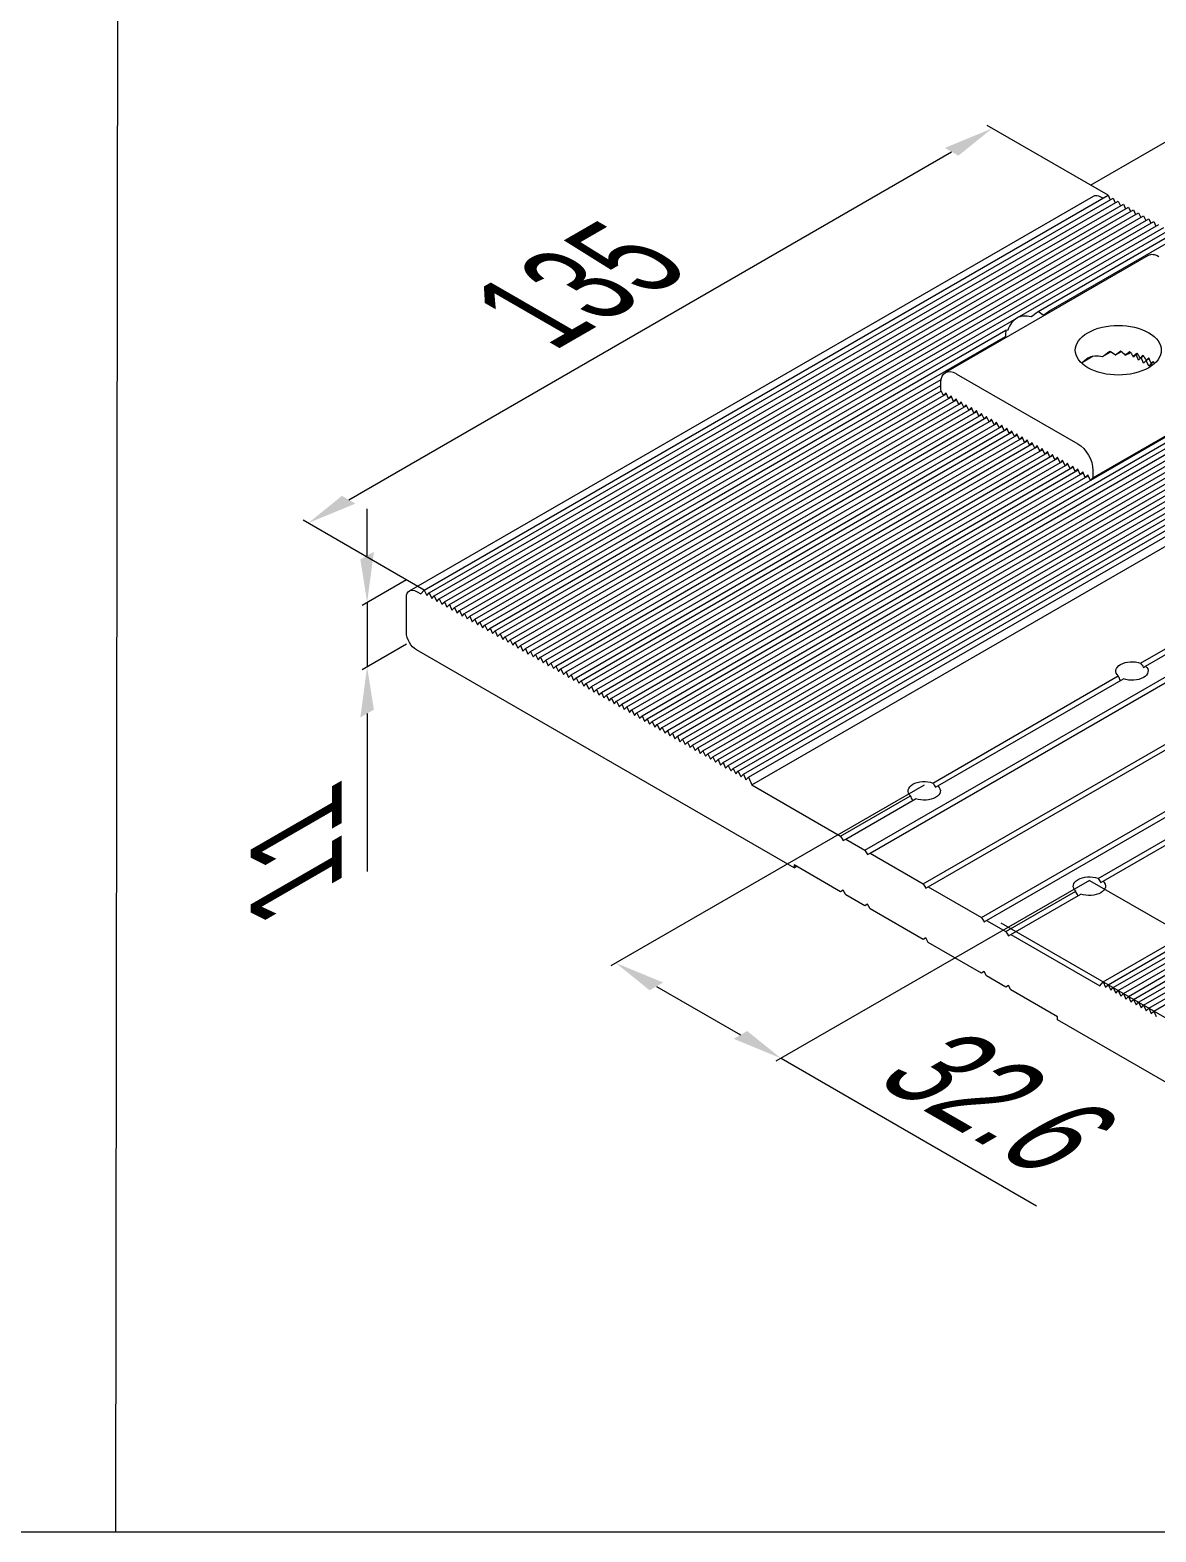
# Model space of a CAD drawing. Extents: x -37 to 4620, y -49 to 348.
# Drawn here: x 1976.29 to 2001.43, y 124.14 to 157.69 of the extents above; entities that cross this region are included whole.
import ezdxf

# ---------------------------------------------------------------- set-up
doc = ezdxf.new("R2010")
doc.units = 0
doc.header["$LTSCALE"] = 5
for name, color, linetype, lineweight in [('4', 160, 'CONTINUOUS', 18), ('PV-B6A89', 7, 'CONTINUOUS', 15), ('Рамки', 1, 'CONTINUOUS', 15)]:
    doc.layers.add(name, color=color, linetype=linetype, lineweight=lineweight)
doc.styles.add('18', font='russ.shx', dxfattribs={"width": 0.7, "height": 18})

msp = doc.modelspace()

# ---------------------------------------------------------------- linework, layer by layer
at = {"layer": '4', "extrusion": (-9e-16, 0.816497, 0.57735)}
for p, q in [((1999.966, 154.228, -202.146), (2002.882, 155.912, -204.527)), ((2000.362, 154, -201.822), (1997.659, 155.56, -204.029)), ((1983.404, 147.199, -192.205), (1996.867, 154.972, -203.197)), ((1985.088, 145.181, -189.352), (1982.386, 146.741, -191.558)), ((1996.255, 140.825, -183.19), (1989.256, 136.784, -177.475)), ((1999.943, 138.695, -180.179), (1992.944, 134.654, -174.464)), ((1999.943, 138.695, -180.179), (2014.655, 130.201, -168.167)), ((1999.943, 138.695, -180.179), (2014.655, 130.201, -168.167)), ((1997.965, 137.747, -178.838), (2012.844, 129.156, -166.689)), ((1990.274, 136.326, -176.829), (1992.152, 135.242, -175.295)), ((1993.057, 134.72, -174.556), (1998.759, 131.427, -169.901))]:
    msp.add_line(p, q, dxfattribs=at)
at = {"layer": '4', "extrusion": (0.707107, -0.408248, 0.57735)}
for p, q in [((1983.815, 145.949, -188.22), (1983.815, 146.994, -187.481)), ((1984.692, 145.41, -189.675), (1983.702, 144.838, -188.867)), ((1983.815, 144.904, -188.959), (1983.815, 143.467, -189.975)), ((1984.692, 143.973, -190.691), (1983.702, 143.401, -189.883)), ((1983.815, 142.422, -190.714), (1983.815, 138.894, -193.208))]:
    msp.add_line(p, q, dxfattribs=at)
at = {"layer": '4', "extrusion": (-9e-16, 0.816497, 0.57735)}
for points in [[(-1996.717, -255.534, 9.218), (-1997.018, -255.232, 9.218), (-1997.773, -256.288, 9.218)], [(-1983.253, -242.07, 9.218), (-1983.555, -241.769, 9.218), (-1982.499, -241.015, 9.218)], [(-1990.425, -223.239, 9.218), (-1990.123, -222.937, 9.218), (-1989.369, -223.993, 9.218)], [(-1992.303, -221.361, 9.218), (-1992.001, -221.059, 9.218), (-1993.057, -220.305, 9.218)]]:
    msp.add_solid(points, dxfattribs=at)
at = {"layer": '4', "extrusion": (0.707107, -0.408248, 0.57735)}
for points in [[(1118.152, -1103.306, 1234.517), (1118.454, -1103.608, 1234.517), (1117.398, -1104.362, 1234.517)], [(1115.097, -1106.361, 1234.517), (1115.399, -1106.662, 1234.517), (1116.153, -1105.606, 1234.517)]]:
    msp.add_solid(points, dxfattribs=at)
at = {"layer": 'PV-B6A89', "extrusion": (-9e-16, 0.816497, 0.57735)}
for p, q in [((1984.758, 145.165, -259.344), (2000.032, 153.983, -259.344)), ((1985.088, 145.181, -259.344), (2000.362, 154, -259.344)), ((1985.201, 145.116, -259.344), (2000.475, 153.934, -259.344)), ((1985.314, 145.051, -259.344), (2000.588, 153.869, -259.344)), ((1985.427, 144.985, -259.344), (2000.701, 153.804, -259.344)), ((1985.541, 144.92, -259.344), (2000.814, 153.738, -259.344)), ((2000.192, 153.967, -259.344), (2000.248, 153.934, -259.344)), ((2000.362, 154, -259.344), (2000.409, 153.896, -259.344)), ((2000.475, 153.934, -259.344), (2000.522, 153.831, -259.344)), ((2000.588, 153.869, -259.344), (2000.635, 153.766, -259.344)), ((2000.701, 153.804, -259.344), (2000.748, 153.7, -259.344)), ((2000.814, 153.738, -259.344), (2000.862, 153.635, -259.344)), ((1985.654, 144.855, -259.344), (2000.927, 153.673, -259.344)), ((1985.767, 144.789, -259.344), (2001.04, 153.608, -259.344)), ((1985.88, 144.724, -259.344), (2001.153, 153.542, -259.344)), ((1985.993, 144.659, -259.344), (2001.267, 153.477, -259.344)), ((1986.106, 144.594, -259.344), (2001.38, 153.412, -259.344)), ((1986.219, 144.528, -259.344), (2001.493, 153.346, -259.344)), ((2000.927, 153.673, -259.344), (2000.975, 153.57, -259.344)), ((2001.04, 153.608, -259.344), (2001.088, 153.504, -259.344)), ((2001.153, 153.542, -259.344), (2001.201, 153.439, -259.344)), ((2001.267, 153.477, -259.344), (2001.314, 153.374, -259.344)), ((2001.38, 153.412, -259.344), (2001.427, 153.308, -259.344)), ((1986.333, 144.463, -259.344), (2001.606, 153.281, -259.344)), ((2001.719, 153.216, -259.344), (1998.325, 151.256, -259.344)), ((2001.832, 153.15, -259.344), (1998.796, 151.397, -259.344)), ((2001.945, 153.085, -259.344), (1999.031, 151.403, -259.344)), ((2001.253, 152.652, -259.344), (1996.727, 150.039, -259.344)), ((1986.446, 144.398, -259.344), (1998.325, 151.256, -259.344)), ((1986.559, 144.332, -259.344), (1998.08, 150.984, -259.344)), ((1986.672, 144.267, -259.344), (1998.071, 150.848, -259.344)), ((1991.084, 141.719, -259.344), (2006.358, 150.538, -259.344)), ((1991.197, 141.654, -259.344), (2006.471, 150.472, -259.344)), ((1991.311, 141.589, -259.344), (2006.584, 150.407, -259.344)), ((1991.424, 141.524, -259.344), (2006.697, 150.342, -259.344)), ((1999.807, 150.283, -259.344), (2000.029, 150.411, -259.344)), ((2000.237, 150.4, -259.344), (2000.42, 150.506, -259.344)), ((2000.528, 150.438, -259.344), (2000.658, 150.513, -259.344)), ((2000.743, 150.431, -259.344), (2000.85, 150.493, -259.344)), ((2000.814, 150.447, -259.344), (2000.805, 150.467, -259.344)), ((2000.854, 150.489, -259.344), (2000.814, 150.447, -259.344)), ((2000.927, 150.382, -259.344), (2000.91, 150.42, -259.344)), ((2000.922, 150.404, -259.344), (2000.984, 150.44, -259.344)), ((2000.984, 150.44, -259.344), (2000.927, 150.382, -259.344)), ((2001.014, 150.457, -259.344), (2000.984, 150.44, -259.344)), ((2001.04, 150.317, -259.344), (2000.984, 150.44, -259.344)), ((2001.097, 150.374, -259.344), (2001.04, 150.317, -259.344)), ((2001.075, 150.362, -259.344), (2001.097, 150.374, -259.344)), ((2001.155, 150.408, -259.344), (2001.097, 150.374, -259.344)), ((2001.153, 150.251, -259.344), (2001.097, 150.374, -259.344)), ((2001.276, 150.347, -259.344), (2001.21, 150.309, -259.344)), ((1991.537, 141.458, -259.344), (2006.81, 150.276, -259.344)), ((1991.65, 141.393, -259.344), (2006.923, 150.211, -259.344)), ((1991.763, 141.328, -259.344), (2007.037, 150.146, -259.344)), ((1991.876, 141.262, -259.344), (2007.15, 150.08, -259.344)), ((1991.989, 141.197, -259.344), (2007.263, 150.015, -259.344)), ((1996.967, 150.015, -259.344), (1999.683, 148.447, -259.344)), ((2000.022, 147.689, -259.344), (2004.548, 150.301, -259.344)), ((2001.21, 150.309, -259.344), (2001.153, 150.251, -259.344)), ((2001.208, 150.308, -259.344), (2001.21, 150.309, -259.344)), ((2001.267, 150.186, -259.344), (2001.21, 150.309, -259.344)), ((2001.323, 150.244, -259.344), (2001.267, 150.186, -259.344)), ((2001.321, 150.242, -259.344), (2001.323, 150.244, -259.344)), ((2001.378, 150.275, -259.344), (2001.323, 150.244, -259.344)), ((2001.345, 150.197, -259.344), (2001.323, 150.244, -259.344)), ((1986.785, 144.202, -259.344), (1996.634, 149.888, -259.344)), ((1986.898, 144.136, -259.344), (1996.628, 149.754, -259.344)), ((1992.102, 141.132, -259.344), (2007.376, 149.95, -259.344)), ((1992.216, 141.066, -259.344), (2007.489, 149.884, -259.344)), ((1992.329, 141.001, -259.344), (2007.602, 149.819, -259.344)), ((1996.628, 149.648, -259.344), (1996.628, 149.819, -259.344)), ((1987.011, 144.071, -259.344), (1996.637, 149.628, -259.344)), ((1987.124, 144.006, -259.344), (1996.75, 149.563, -259.344)), ((1987.238, 143.94, -259.344), (1996.863, 149.498, -259.344)), ((1987.351, 143.875, -259.344), (1996.976, 149.432, -259.344)), ((1987.464, 143.81, -259.344), (1997.09, 149.367, -259.344)), ((1992.403, 140.828, -259.344), (2007.676, 149.646, -259.344)), ((1996.685, 149.525, -259.344), (1996.628, 149.648, -259.344)), ((1996.741, 149.583, -259.344), (1996.685, 149.525, -259.344)), ((1996.798, 149.46, -259.344), (1996.741, 149.583, -259.344)), ((1996.854, 149.517, -259.344), (1996.798, 149.46, -259.344)), ((1996.911, 149.395, -259.344), (1996.854, 149.517, -259.344)), ((1996.967, 149.452, -259.344), (1996.911, 149.395, -259.344)), ((1997.024, 149.329, -259.344), (1996.967, 149.452, -259.344)), ((1997.081, 149.387, -259.344), (1997.024, 149.329, -259.344)), ((1997.137, 149.264, -259.344), (1997.081, 149.387, -259.344)), ((1997.194, 149.322, -259.344), (1997.137, 149.264, -259.344)), ((1997.25, 149.199, -259.344), (1997.194, 149.322, -259.344)), ((1987.577, 143.744, -259.344), (1997.203, 149.302, -259.344)), ((1987.69, 143.679, -259.344), (1997.316, 149.236, -259.344)), ((1987.803, 143.614, -259.344), (1997.429, 149.171, -259.344)), ((1987.916, 143.548, -259.344), (1997.542, 149.106, -259.344)), ((1988.03, 143.483, -259.344), (1997.655, 149.041, -259.344)), ((1997.307, 149.256, -259.344), (1997.25, 149.199, -259.344)), ((1997.363, 149.133, -259.344), (1997.307, 149.256, -259.344)), ((1997.42, 149.191, -259.344), (1997.363, 149.133, -259.344)), ((1997.477, 149.068, -259.344), (1997.42, 149.191, -259.344)), ((1997.533, 149.126, -259.344), (1997.477, 149.068, -259.344)), ((1997.59, 149.003, -259.344), (1997.533, 149.126, -259.344)), ((1997.646, 149.06, -259.344), (1997.59, 149.003, -259.344)), ((1997.703, 148.937, -259.344), (1997.646, 149.06, -259.344)), ((1997.759, 148.995, -259.344), (1997.703, 148.937, -259.344)), ((1997.816, 148.872, -259.344), (1997.759, 148.995, -259.344)), ((1988.143, 143.418, -259.344), (1997.768, 148.975, -259.344)), ((1988.256, 143.352, -259.344), (1997.882, 148.91, -259.344)), ((1988.369, 143.287, -259.344), (1997.995, 148.845, -259.344)), ((1988.482, 143.222, -259.344), (1998.108, 148.779, -259.344)), ((1988.595, 143.156, -259.344), (1998.221, 148.714, -259.344)), ((1988.708, 143.091, -259.344), (1998.334, 148.649, -259.344)), ((1997.872, 148.93, -259.344), (1997.816, 148.872, -259.344)), ((1997.929, 148.807, -259.344), (1997.872, 148.93, -259.344)), ((1997.986, 148.864, -259.344), (1997.929, 148.807, -259.344)), ((1998.042, 148.741, -259.344), (1997.986, 148.864, -259.344)), ((1998.099, 148.799, -259.344), (1998.042, 148.741, -259.344)), ((1998.155, 148.676, -259.344), (1998.099, 148.799, -259.344)), ((1998.212, 148.734, -259.344), (1998.155, 148.676, -259.344)), ((1998.268, 148.611, -259.344), (1998.212, 148.734, -259.344)), ((1998.325, 148.668, -259.344), (1998.268, 148.611, -259.344)), ((1998.382, 148.545, -259.344), (1998.325, 148.668, -259.344)), ((1988.822, 143.026, -259.344), (1998.447, 148.583, -259.344)), ((1988.935, 142.961, -259.344), (1998.56, 148.518, -259.344)), ((1989.048, 142.895, -259.344), (1998.674, 148.453, -259.344)), ((1989.161, 142.83, -259.344), (1998.787, 148.387, -259.344)), ((1989.274, 142.765, -259.344), (1998.9, 148.322, -259.344)), ((1990.405, 142.111, -259.344), (2001.665, 148.612, -259.344)), ((1990.519, 142.046, -259.344), (2001.799, 148.559, -259.344)), ((1990.632, 141.981, -259.344), (2001.957, 148.519, -259.344)), ((1990.745, 141.915, -259.344), (2002.144, 148.497, -259.344)), ((1990.858, 141.85, -259.344), (2002.38, 148.502, -259.344)), ((1990.971, 141.785, -259.344), (2002.851, 148.643, -259.344)), ((1998.438, 148.603, -259.344), (1998.382, 148.545, -259.344)), ((1998.495, 148.48, -259.344), (1998.438, 148.603, -259.344)), ((1998.551, 148.538, -259.344), (1998.495, 148.48, -259.344)), ((1998.608, 148.415, -259.344), (1998.551, 148.538, -259.344)), ((1998.664, 148.472, -259.344), (1998.608, 148.415, -259.344)), ((1998.721, 148.349, -259.344), (1998.664, 148.472, -259.344)), ((1998.778, 148.407, -259.344), (1998.721, 148.349, -259.344)), ((1998.834, 148.284, -259.344), (1998.778, 148.407, -259.344)), ((1998.891, 148.342, -259.344), (1998.834, 148.284, -259.344)), ((1998.947, 148.219, -259.344), (1998.891, 148.342, -259.344)), ((2001.085, 143.548, -259.344), (2009.661, 148.5, -259.344)), ((2001.198, 143.483, -259.344), (2009.775, 148.434, -259.344)), ((1989.387, 142.699, -259.344), (1999.013, 148.257, -259.344)), ((1989.5, 142.634, -259.344), (1999.126, 148.191, -259.344)), ((1989.613, 142.569, -259.344), (1999.239, 148.126, -259.344)), ((1989.727, 142.503, -259.344), (1999.352, 148.061, -259.344)), ((1989.84, 142.438, -259.344), (1999.465, 147.995, -259.344)), ((1994.931, 139.368, -259.344), (2010.204, 148.186, -259.344)), ((1995.044, 139.303, -259.344), (2010.318, 148.121, -259.344)), ((1999.004, 148.276, -259.344), (1998.947, 148.219, -259.344)), ((1999.06, 148.153, -259.344), (1999.004, 148.276, -259.344)), ((1999.117, 148.211, -259.344), (1999.06, 148.153, -259.344)), ((1999.174, 148.088, -259.344), (1999.117, 148.211, -259.344)), ((1999.23, 148.146, -259.344), (1999.174, 148.088, -259.344)), ((1999.287, 148.023, -259.344), (1999.23, 148.146, -259.344)), ((1999.343, 148.08, -259.344), (1999.287, 148.023, -259.344)), ((1999.4, 147.957, -259.344), (1999.343, 148.08, -259.344)), ((1999.456, 148.015, -259.344), (1999.4, 147.957, -259.344)), ((1999.513, 147.892, -259.344), (1999.456, 148.015, -259.344)), ((1989.953, 142.373, -259.344), (1999.579, 147.93, -259.344)), ((1990.066, 142.307, -259.344), (1999.692, 147.865, -259.344)), ((1990.179, 142.242, -259.344), (1999.805, 147.799, -259.344)), ((1990.292, 142.177, -259.344), (1999.918, 147.734, -259.344)), ((1999.57, 147.95, -259.344), (1999.513, 147.892, -259.344)), ((1999.626, 147.827, -259.344), (1999.57, 147.95, -259.344)), ((1999.683, 147.884, -259.344), (1999.626, 147.827, -259.344)), ((1999.739, 147.762, -259.344), (1999.683, 147.884, -259.344)), ((1999.796, 147.819, -259.344), (1999.739, 147.762, -259.344)), ((1999.852, 147.696, -259.344), (1999.796, 147.819, -259.344)), ((1999.909, 147.754, -259.344), (1999.852, 147.696, -259.344)), ((1999.966, 147.631, -259.344), (1999.909, 147.754, -259.344)), ((2000.022, 147.689, -259.344), (1999.966, 147.631, -259.344)), ((2000.022, 147.86, -259.344), (2000.022, 147.689, -259.344)), ((1996.232, 138.617, -259.344), (2011.506, 147.435, -259.344)), ((1996.345, 138.551, -259.344), (2011.619, 147.37, -259.344)), ((1997.533, 137.866, -259.344), (2012.807, 146.684, -259.344)), ((1997.646, 137.8, -259.344), (2011.821, 145.984, -259.344)), ((1984.692, 144.234, -259.344), (1984.692, 145.018, -259.344)), ((1984.918, 145.149, -259.344), (1985.014, 145.094, -259.344)), ((1985.014, 145.094, -259.344), (1985.088, 145.181, -259.344)), ((1985.088, 145.181, -259.344), (1985.145, 145.058, -259.344)), ((1985.145, 145.058, -259.344), (1985.201, 145.116, -259.344)), ((1985.201, 145.116, -259.344), (1985.258, 144.993, -259.344)), ((1985.258, 144.993, -259.344), (1985.314, 145.051, -259.344)), ((1985.314, 145.051, -259.344), (1985.371, 144.928, -259.344)), ((1985.371, 144.928, -259.344), (1985.427, 144.985, -259.344)), ((1985.427, 144.985, -259.344), (1985.484, 144.863, -259.344)), ((1985.484, 144.863, -259.344), (1985.541, 144.92, -259.344)), ((1985.541, 144.92, -259.344), (1985.597, 144.797, -259.344)), ((1985.597, 144.797, -259.344), (1985.654, 144.855, -259.344)), ((1985.654, 144.855, -259.344), (1985.71, 144.732, -259.344)), ((1985.71, 144.732, -259.344), (1985.767, 144.789, -259.344)), ((1985.767, 144.789, -259.344), (1985.823, 144.667, -259.344)), ((1985.823, 144.667, -259.344), (1985.88, 144.724, -259.344)), ((1985.88, 144.724, -259.344), (1985.937, 144.601, -259.344)), ((1985.937, 144.601, -259.344), (1985.993, 144.659, -259.344)), ((1985.993, 144.659, -259.344), (1986.05, 144.536, -259.344)), ((1986.05, 144.536, -259.344), (1986.106, 144.594, -259.344)), ((1986.106, 144.594, -259.344), (1986.163, 144.471, -259.344)), ((1986.163, 144.471, -259.344), (1986.219, 144.528, -259.344)), ((1986.219, 144.528, -259.344), (1986.276, 144.405, -259.344)), ((1986.276, 144.405, -259.344), (1986.333, 144.463, -259.344)), ((1986.333, 144.463, -259.344), (1986.389, 144.34, -259.344)), ((1986.389, 144.34, -259.344), (1986.446, 144.398, -259.344)), ((1986.446, 144.398, -259.344), (1986.502, 144.275, -259.344)), ((1986.502, 144.275, -259.344), (1986.559, 144.332, -259.344)), ((1986.559, 144.332, -259.344), (1986.615, 144.209, -259.344)), ((2000.248, 136.429, -259.344), (2013.971, 144.351, -259.344)), ((2000.362, 136.363, -259.344), (2014.084, 144.286, -259.344)), ((1986.615, 144.209, -259.344), (1986.672, 144.267, -259.344)), ((1986.672, 144.267, -259.344), (1986.728, 144.144, -259.344)), ((1986.728, 144.144, -259.344), (1986.785, 144.202, -259.344)), ((1986.785, 144.202, -259.344), (1986.842, 144.079, -259.344)), ((1986.842, 144.079, -259.344), (1986.898, 144.136, -259.344)), ((1986.898, 144.136, -259.344), (1986.955, 144.013, -259.344)), ((1986.955, 144.013, -259.344), (1987.011, 144.071, -259.344)), ((1987.011, 144.071, -259.344), (1987.068, 143.948, -259.344)), ((1987.068, 143.948, -259.344), (1987.124, 144.006, -259.344)), ((1987.124, 144.006, -259.344), (1987.181, 143.883, -259.344)), ((2000.475, 136.298, -259.344), (2014.197, 144.221, -259.344)), ((2000.588, 136.233, -259.344), (2014.31, 144.155, -259.344)), ((2000.701, 136.167, -259.344), (2014.423, 144.09, -259.344)), ((2000.814, 136.102, -259.344), (2014.536, 144.025, -259.344)), ((2000.927, 136.037, -259.344), (2014.65, 143.959, -259.344)), ((1993.347, 138.976, -259.344), (1984.918, 143.842, -259.344)), ((1987.181, 143.883, -259.344), (1987.238, 143.94, -259.344)), ((1987.238, 143.94, -259.344), (1987.294, 143.817, -259.344)), ((1987.294, 143.817, -259.344), (1987.351, 143.875, -259.344)), ((1987.351, 143.875, -259.344), (1987.407, 143.752, -259.344)), ((1987.407, 143.752, -259.344), (1987.464, 143.81, -259.344)), ((1987.464, 143.81, -259.344), (1987.52, 143.687, -259.344)), ((1987.52, 143.687, -259.344), (1987.577, 143.744, -259.344)), ((1987.577, 143.744, -259.344), (1987.634, 143.621, -259.344)), ((1987.634, 143.621, -259.344), (1987.69, 143.679, -259.344)), ((1987.69, 143.679, -259.344), (1987.747, 143.556, -259.344)), ((1987.747, 143.556, -259.344), (1987.803, 143.614, -259.344)), ((1987.803, 143.614, -259.344), (1987.86, 143.491, -259.344)), ((2001.04, 135.971, -259.344), (2014.763, 143.894, -259.344)), ((2001.153, 135.906, -259.344), (2014.876, 143.829, -259.344)), ((2001.267, 135.841, -259.344), (2014.989, 143.763, -259.344)), ((2001.38, 135.775, -259.344), (2015.102, 143.698, -259.344)), ((1987.86, 143.491, -259.344), (1987.916, 143.548, -259.344)), ((1987.916, 143.548, -259.344), (1987.973, 143.425, -259.344)), ((1987.973, 143.425, -259.344), (1988.03, 143.483, -259.344)), ((1988.03, 143.483, -259.344), (1988.086, 143.36, -259.344)), ((1988.086, 143.36, -259.344), (1988.143, 143.418, -259.344)), ((1988.143, 143.418, -259.344), (1988.199, 143.295, -259.344)), ((1988.199, 143.295, -259.344), (1988.256, 143.352, -259.344)), ((1988.256, 143.352, -259.344), (1988.312, 143.23, -259.344)), ((1988.312, 143.23, -259.344), (1988.369, 143.287, -259.344)), ((1988.369, 143.287, -259.344), (1988.426, 143.164, -259.344)), ((2001.148, 143.454, -259.344), (2001.198, 143.483, -259.344)), ((1988.426, 143.164, -259.344), (1988.482, 143.222, -259.344)), ((1988.482, 143.222, -259.344), (1988.539, 143.099, -259.344)), ((1988.539, 143.099, -259.344), (1988.595, 143.156, -259.344)), ((1988.595, 143.156, -259.344), (1988.652, 143.034, -259.344)), ((1988.652, 143.034, -259.344), (1988.708, 143.091, -259.344)), ((1988.708, 143.091, -259.344), (1988.765, 142.968, -259.344)), ((1988.765, 142.968, -259.344), (1988.822, 143.026, -259.344)), ((1988.822, 143.026, -259.344), (1988.878, 142.903, -259.344)), ((1988.878, 142.903, -259.344), (1988.935, 142.961, -259.344)), ((1988.935, 142.961, -259.344), (1988.991, 142.838, -259.344)), ((1996.446, 140.87, -259.344), (2000.588, 143.261, -259.344)), ((1996.559, 140.805, -259.344), (2000.702, 143.196, -259.344)), ((1988.991, 142.838, -259.344), (1989.048, 142.895, -259.344)), ((1989.048, 142.895, -259.344), (1989.104, 142.772, -259.344)), ((1989.104, 142.772, -259.344), (1989.161, 142.83, -259.344)), ((1989.161, 142.83, -259.344), (1989.217, 142.707, -259.344)), ((1989.217, 142.707, -259.344), (1989.274, 142.765, -259.344)), ((1989.274, 142.765, -259.344), (1989.331, 142.642, -259.344)), ((1989.331, 142.642, -259.344), (1989.387, 142.699, -259.344)), ((1989.387, 142.699, -259.344), (1989.444, 142.576, -259.344)), ((1989.444, 142.576, -259.344), (1989.5, 142.634, -259.344)), ((1989.5, 142.634, -259.344), (1989.557, 142.511, -259.344)), ((1989.557, 142.511, -259.344), (1989.613, 142.569, -259.344)), ((1989.613, 142.569, -259.344), (1989.67, 142.446, -259.344)), ((1989.67, 142.446, -259.344), (1989.727, 142.503, -259.344)), ((1989.727, 142.503, -259.344), (1989.783, 142.38, -259.344)), ((1989.783, 142.38, -259.344), (1989.84, 142.438, -259.344)), ((1989.84, 142.438, -259.344), (1989.896, 142.315, -259.344)), ((1989.896, 142.315, -259.344), (1989.953, 142.373, -259.344)), ((1989.953, 142.373, -259.344), (1990.009, 142.25, -259.344)), ((1990.009, 142.25, -259.344), (1990.066, 142.307, -259.344)), ((1990.066, 142.307, -259.344), (1990.123, 142.184, -259.344)), ((1990.123, 142.184, -259.344), (1990.179, 142.242, -259.344)), ((1990.179, 142.242, -259.344), (1990.236, 142.119, -259.344)), ((1990.236, 142.119, -259.344), (1990.292, 142.177, -259.344)), ((1990.292, 142.177, -259.344), (1990.349, 142.054, -259.344)), ((1990.349, 142.054, -259.344), (1990.405, 142.111, -259.344)), ((1990.405, 142.111, -259.344), (1990.462, 141.988, -259.344)), ((1990.462, 141.988, -259.344), (1990.519, 142.046, -259.344)), ((1990.519, 142.046, -259.344), (1990.575, 141.923, -259.344)), ((1990.575, 141.923, -259.344), (1990.632, 141.981, -259.344)), ((1990.632, 141.981, -259.344), (1990.688, 141.858, -259.344)), ((1990.688, 141.858, -259.344), (1990.745, 141.915, -259.344)), ((1990.745, 141.915, -259.344), (1990.801, 141.792, -259.344)), ((1990.801, 141.792, -259.344), (1990.858, 141.85, -259.344)), ((1990.858, 141.85, -259.344), (1990.915, 141.727, -259.344)), ((1990.915, 141.727, -259.344), (1990.971, 141.785, -259.344)), ((1990.971, 141.785, -259.344), (1991.028, 141.662, -259.344)), ((1991.028, 141.662, -259.344), (1991.084, 141.719, -259.344)), ((1991.084, 141.719, -259.344), (1991.141, 141.597, -259.344)), ((1991.141, 141.597, -259.344), (1991.197, 141.654, -259.344)), ((1991.197, 141.654, -259.344), (1991.254, 141.531, -259.344)), ((1991.254, 141.531, -259.344), (1991.311, 141.589, -259.344)), ((1991.311, 141.589, -259.344), (1991.367, 141.466, -259.344)), ((1991.367, 141.466, -259.344), (1991.424, 141.524, -259.344)), ((1991.424, 141.524, -259.344), (1991.48, 141.401, -259.344)), ((1991.48, 141.401, -259.344), (1991.537, 141.458, -259.344)), ((1991.537, 141.458, -259.344), (1991.593, 141.335, -259.344)), ((1991.593, 141.335, -259.344), (1991.65, 141.393, -259.344)), ((1991.65, 141.393, -259.344), (1991.707, 141.27, -259.344)), ((1991.707, 141.27, -259.344), (1991.763, 141.328, -259.344)), ((1991.763, 141.328, -259.344), (1991.82, 141.205, -259.344)), ((1991.82, 141.205, -259.344), (1991.876, 141.262, -259.344)), ((1991.876, 141.262, -259.344), (1991.933, 141.139, -259.344)), ((1991.933, 141.139, -259.344), (1991.989, 141.197, -259.344)), ((1991.989, 141.197, -259.344), (1992.046, 141.074, -259.344)), ((1992.046, 141.074, -259.344), (1992.102, 141.132, -259.344)), ((1992.102, 141.132, -259.344), (1992.159, 141.009, -259.344)), ((1992.159, 141.009, -259.344), (1992.216, 141.066, -259.344)), ((1992.216, 141.066, -259.344), (1992.272, 140.943, -259.344)), ((1992.272, 140.943, -259.344), (1992.329, 141.001, -259.344)), ((1992.329, 141.001, -259.344), (1992.403, 140.828, -259.344)), ((2000.135, 138.74, -259.344), (2004.277, 141.132, -259.344)), ((2000.248, 138.675, -259.344), (2004.39, 141.067, -259.344)), ((1992.403, 140.828, -259.344), (1994.388, 139.681, -259.344)), ((1996.509, 140.776, -259.344), (1996.559, 140.805, -259.344)), ((1994.388, 139.681, -259.344), (1995.95, 140.583, -259.344)), ((1994.501, 139.616, -259.344), (1996.063, 140.518, -259.344)), ((1994.388, 139.681, -259.344), (1994.444, 139.584, -259.344)), ((1994.444, 139.584, -259.344), (1994.501, 139.616, -259.344)), ((1994.501, 139.616, -259.344), (1994.931, 139.368, -259.344)), ((1994.931, 139.368, -259.344), (1994.987, 139.27, -259.344)), ((1994.987, 139.27, -259.344), (1995.044, 139.303, -259.344)), ((1995.044, 139.303, -259.344), (1996.232, 138.617, -259.344)), ((1993.347, 139.041, -259.344), (1993.347, 138.976, -259.344)), ((1994.388, 138.44, -259.344), (1993.347, 139.041, -259.344)), ((1993.347, 138.976, -259.344), (1993.404, 139.009, -259.344)), ((1996.232, 138.617, -259.344), (1996.289, 138.519, -259.344)), ((2000.197, 138.646, -259.344), (2000.248, 138.675, -259.344)), ((1994.444, 138.473, -259.344), (1994.388, 138.44, -259.344)), ((1994.501, 138.375, -259.344), (1994.444, 138.473, -259.344)), ((1994.931, 138.127, -259.344), (1994.501, 138.375, -259.344)), ((1996.289, 138.519, -259.344), (1996.345, 138.551, -259.344)), ((1996.345, 138.551, -259.344), (1997.533, 137.866, -259.344)), ((1998.076, 137.552, -259.344), (1999.638, 138.454, -259.344)), ((1998.189, 137.487, -259.344), (1999.751, 138.389, -259.344)), ((1994.987, 138.16, -259.344), (1994.931, 138.127, -259.344)), ((1995.044, 138.062, -259.344), (1994.987, 138.16, -259.344)), ((1996.232, 137.376, -259.344), (1995.044, 138.062, -259.344)), ((1997.533, 137.866, -259.344), (1997.59, 137.768, -259.344)), ((1997.59, 137.768, -259.344), (1997.646, 137.8, -259.344)), ((1997.646, 137.8, -259.344), (1998.076, 137.552, -259.344)), ((1996.289, 137.408, -259.344), (1996.232, 137.376, -259.344)), ((1996.345, 137.31, -259.344), (1996.289, 137.408, -259.344)), ((1997.533, 136.625, -259.344), (1996.345, 137.31, -259.344)), ((1998.076, 137.552, -259.344), (1998.133, 137.454, -259.344)), ((1998.133, 137.454, -259.344), (1998.189, 137.487, -259.344)), ((1998.189, 137.487, -259.344), (2000.174, 136.341, -259.344)), ((1997.59, 136.657, -259.344), (1997.533, 136.625, -259.344)), ((1997.646, 136.559, -259.344), (1997.59, 136.657, -259.344)), ((1998.076, 136.311, -259.344), (1997.646, 136.559, -259.344)), ((1998.133, 136.344, -259.344), (1998.076, 136.311, -259.344)), ((1998.189, 136.246, -259.344), (1998.133, 136.344, -259.344)), ((1999.23, 135.645, -259.344), (1998.189, 136.246, -259.344)), ((2000.174, 136.341, -259.344), (2000.248, 136.429, -259.344)), ((2000.248, 136.429, -259.344), (2000.305, 136.306, -259.344)), ((2000.305, 136.306, -259.344), (2000.362, 136.363, -259.344)), ((2000.362, 136.363, -259.344), (2000.418, 136.24, -259.344)), ((2000.418, 136.24, -259.344), (2000.475, 136.298, -259.344)), ((2000.475, 136.298, -259.344), (2000.531, 136.175, -259.344)), ((2000.531, 136.175, -259.344), (2000.588, 136.233, -259.344)), ((2000.588, 136.233, -259.344), (2000.644, 136.11, -259.344)), ((2000.644, 136.11, -259.344), (2000.701, 136.167, -259.344)), ((2000.701, 136.167, -259.344), (2000.757, 136.044, -259.344)), ((2000.757, 136.044, -259.344), (2000.814, 136.102, -259.344)), ((2000.814, 136.102, -259.344), (2000.871, 135.979, -259.344)), ((2000.871, 135.979, -259.344), (2000.927, 136.037, -259.344)), ((2000.927, 136.037, -259.344), (2000.984, 135.914, -259.344)), ((2000.984, 135.914, -259.344), (2001.04, 135.971, -259.344)), ((2001.04, 135.971, -259.344), (2001.097, 135.848, -259.344)), ((2001.097, 135.848, -259.344), (2001.153, 135.906, -259.344)), ((2001.153, 135.906, -259.344), (2001.21, 135.783, -259.344)), ((1999.23, 135.579, -259.344), (1999.23, 135.645, -259.344)), ((2007.659, 130.713, -259.344), (1999.23, 135.579, -259.344)), ((2001.21, 135.783, -259.344), (2001.267, 135.841, -259.344)), ((2001.267, 135.841, -259.344), (2001.323, 135.718, -259.344)), ((2001.323, 135.718, -259.344), (2001.38, 135.775, -259.344)), ((2001.38, 135.775, -259.344), (2001.436, 135.652, -259.344))]:
    msp.add_line(p, q, dxfattribs=at)
at = {"layer": 'PV-B6A89', "extrusion": (-3e-16, -3e-16, -1)}
msp.add_ellipse((2000.192, 153.706, -259.344), major_axis=(-0.16, 0.277), ratio=0.57735, start_param=0, end_param=0.785398, dxfattribs=at)
at = {"layer": 'PV-B6A89'}
for centre, major_axis, ratio, start_param, end_param in [((2001.493, 152.236, -259.344), (-0.24, 0.416), 0.57735, -0.785398, 0), ((1998.947, 150.084, -259.344), (-0.585, 1.371), 0.479414, -0.698697, -0.554795), ((1998.947, 150.265, -259.344), (-0.585, 1.371), 0.479414, -0.848469, -0.823262), ((1998.947, 149.904, -259.344), (-0.585, 1.371), 0.479414, 0.05776, 0.487459), ((1998.947, 149.904, -259.344), (-0.585, 1.371), 0.479414, -0.37194, 0.05776), ((2000.588, 150.538, -259.344), (-0.96, 0), 0.57735, -0.785398, 5.497787), ((1998.947, 150.084, -259.344), (-0.585, 1.371), 0.479414, 0.670314, 0.79273), ((1998.947, 150.265, -259.344), (-0.585, 1.371), 0.479414, 0.938781, 0.963988), ((2000.588, 150.877, -259.344), (0.954, 0.784), 0.133179, -2.054099, -1.879551), ((2000.588, 150.697, -259.344), (0.954, 0.784), 0.133179, -1.742502, -1.624168), ((2000.588, 150.516, -259.344), (0.954, 0.784), 0.133179, -1.517267, -1.418039), ((2000.588, 150.336, -259.344), (0.954, 0.784), 0.133179, -1.324216, -1.234277), ((2000.588, 150.155, -259.344), (0.954, 0.784), 0.133179, -1.14712, -1.061888), ((2000.588, 149.975, -259.344), (0.954, 0.784), 0.133179, -0.97787, -0.89444), ((2000.588, 149.794, -259.344), (0.954, 0.784), 0.133179, -0.81101, -0.726992)]:
    msp.add_ellipse(centre, major_axis=major_axis, ratio=ratio, start_param=start_param, end_param=end_param, dxfattribs=at)
at = {"layer": 'PV-B6A89', "extrusion": (-9e-16, 1e-16, -1)}
for centre, start_param, end_param in [((1998.947, 151.709, -259.344), -1.288911, -1.106056), ((1998.947, 151.529, -259.344), -1.557377, -1.432813), ((1998.947, 151.709, -259.344), -0.246656, -0.063801)]:
    msp.add_ellipse(centre, major_axis=(-0.875, -0.719), ratio=0.133179, start_param=start_param, end_param=end_param, dxfattribs=at)
at = {"layer": 'PV-B6A89', "extrusion": (-5e-16, -3e-16, -1)}
for centre, start_param, end_param in [((2000.588, 148.891, -259.344), -0.281886, -0.05776), ((2000.588, 148.891, -259.344), -0.05776, 0.353378), ((2000.588, 149.072, -259.344), 0.527926, 0.664975), ((2000.588, 149.253, -259.344), 0.783309, 0.89021), ((2000.588, 149.433, -259.344), 0.989438, 1.083261), ((2000.588, 149.614, -259.344), 1.1732, 1.260357), ((2000.588, 149.794, -259.344), 1.345589, 1.429607), ((2000.588, 149.975, -259.344), 1.513037, 1.596467)]:
    msp.add_ellipse(centre, major_axis=(-0.639, 1.495), ratio=0.479414, start_param=start_param, end_param=end_param, dxfattribs=at)
at = {"layer": 'PV-B6A89', "extrusion": (-5e-16, -1e-16, -1)}
msp.add_ellipse((1996.967, 149.623, -259.344), major_axis=(-0.24, 0.416), ratio=0.57735, start_param=-0.785398, end_param=0.785398, dxfattribs=at)
at = {"layer": 'PV-B6A89', "extrusion": (-5e-16, -4e-16, -1)}
msp.add_ellipse((2000.588, 150.155, -259.344), major_axis=(-0.639, 1.495), ratio=0.479414, start_param=1.680485, end_param=1.720532, dxfattribs=at)
at = {"layer": 'PV-B6A89', "extrusion": (-4e-16, -3e-16, -1)}
msp.add_ellipse((1999.683, 148.055, -259.344), major_axis=(0.24, -0.416), ratio=0.57735, start_param=-2.356194, end_param=-0.785398, dxfattribs=at)
at = {"layer": 'PV-B6A89', "extrusion": (-4e-16, -1e-16, -1)}
msp.add_ellipse((1984.918, 144.887, -259.344), major_axis=(-0.16, 0.277), ratio=0.57735, start_param=-0.785398, end_param=0.785398, dxfattribs=at)
at = {"layer": 'PV-B6A89', "extrusion": (-3e-16, -4e-16, -1)}
for centre, major_axis, start_param, end_param in [((1984.918, 144.104, -259.344), (-0.16, 0.277), -2.356194, -0.785398), ((2000.893, 143.372, -259.344), (0.36, 0), -0.561305, 2.132101)]:
    msp.add_ellipse(centre, major_axis=major_axis, ratio=0.57735, start_param=start_param, end_param=end_param, dxfattribs=at)
at = {"layer": 'PV-B6A89', "extrusion": (-5e-16, -7e-16, -1)}
for centre in [(2000.893, 143.372, -259.344), (1996.255, 140.694, -259.344)]:
    msp.add_ellipse(centre, major_axis=(-0.36, 0), ratio=0.57735, start_param=-0.561305, end_param=2.132101, dxfattribs=at)
at = {"layer": 'PV-B6A89', "extrusion": (-7e-16, -4e-16, -1)}
for centre, start_param, end_param in [((2000.893, 143.307, -259.344), 1.346703, 1.570796), ((2000.893, 143.307, -259.344), -1.570796, -1.346703), ((1996.255, 140.629, -259.344), 1.346703, 1.570796), ((1996.255, 140.629, -259.344), -1.570796, -1.346703), ((1999.943, 138.499, -259.344), 1.346703, 1.570796), ((1999.943, 138.499, -259.344), -1.570796, -1.346703)]:
    msp.add_ellipse(centre, major_axis=(-0.255, 0.441), ratio=0.57735, start_param=start_param, end_param=end_param, dxfattribs=at)
at = {"layer": 'PV-B6A89', "extrusion": (-4e-16, -7e-16, -1)}
msp.add_ellipse((1996.255, 140.694, -259.344), major_axis=(0.36, 0), ratio=0.57735, start_param=-0.561305, end_param=2.132101, dxfattribs=at)
at = {"layer": 'PV-B6A89', "extrusion": (-6e-16, -6e-16, -1)}
msp.add_ellipse((1999.943, 138.565, -259.344), major_axis=(-0.36, 0), ratio=0.57735, start_param=-0.561305, end_param=2.132101, dxfattribs=at)
at = {"layer": 'PV-B6A89', "extrusion": (-5e-16, -6e-16, -1)}
msp.add_ellipse((1999.943, 138.565, -259.344), major_axis=(0.36, 0), ratio=0.57735, start_param=-0.561305, end_param=2.132101, dxfattribs=at)
at = {"layer": 'Рамки'}
msp.add_line((1978.392, 279.852), (1978.194, 124.138), dxfattribs=at)
at = {"layer": 'Рамки', "linetype": 'Continuous'}
msp.add_line((1915, 124.143), (2080, 124.144), dxfattribs=at)

# ---------------------------------------------------------------- texts
at = {"layer": '4', "extrusion": (-9e-16, 0.816497, 0.57735), "char_height": 2.88, "attachment_point": 5, "style": '18'}
for s, insert, text_direction in [('\\A1;135', (1988.552, 152, -198.994), (0.707107, 0.408248, -0.57735)), ('\\A1;32.6', (1997.944, 133.727, -173.152), (0.707107, -0.408248, 0.57735))]:
    msp.add_mtext(s, dxfattribs=dict(at, insert=insert, text_direction=text_direction))
at = {"layer": '4', "extrusion": (0.707107, -0.408248, 0.57735), "insert": (1982.231, 139.221, -191.037), "char_height": 2.88, "attachment_point": 5, "text_direction": (0, 0.816497, 0.57735), "style": '18'}
msp.add_mtext('\\A1;11', dxfattribs=at)

doc.saveas('drawing.dxf')
